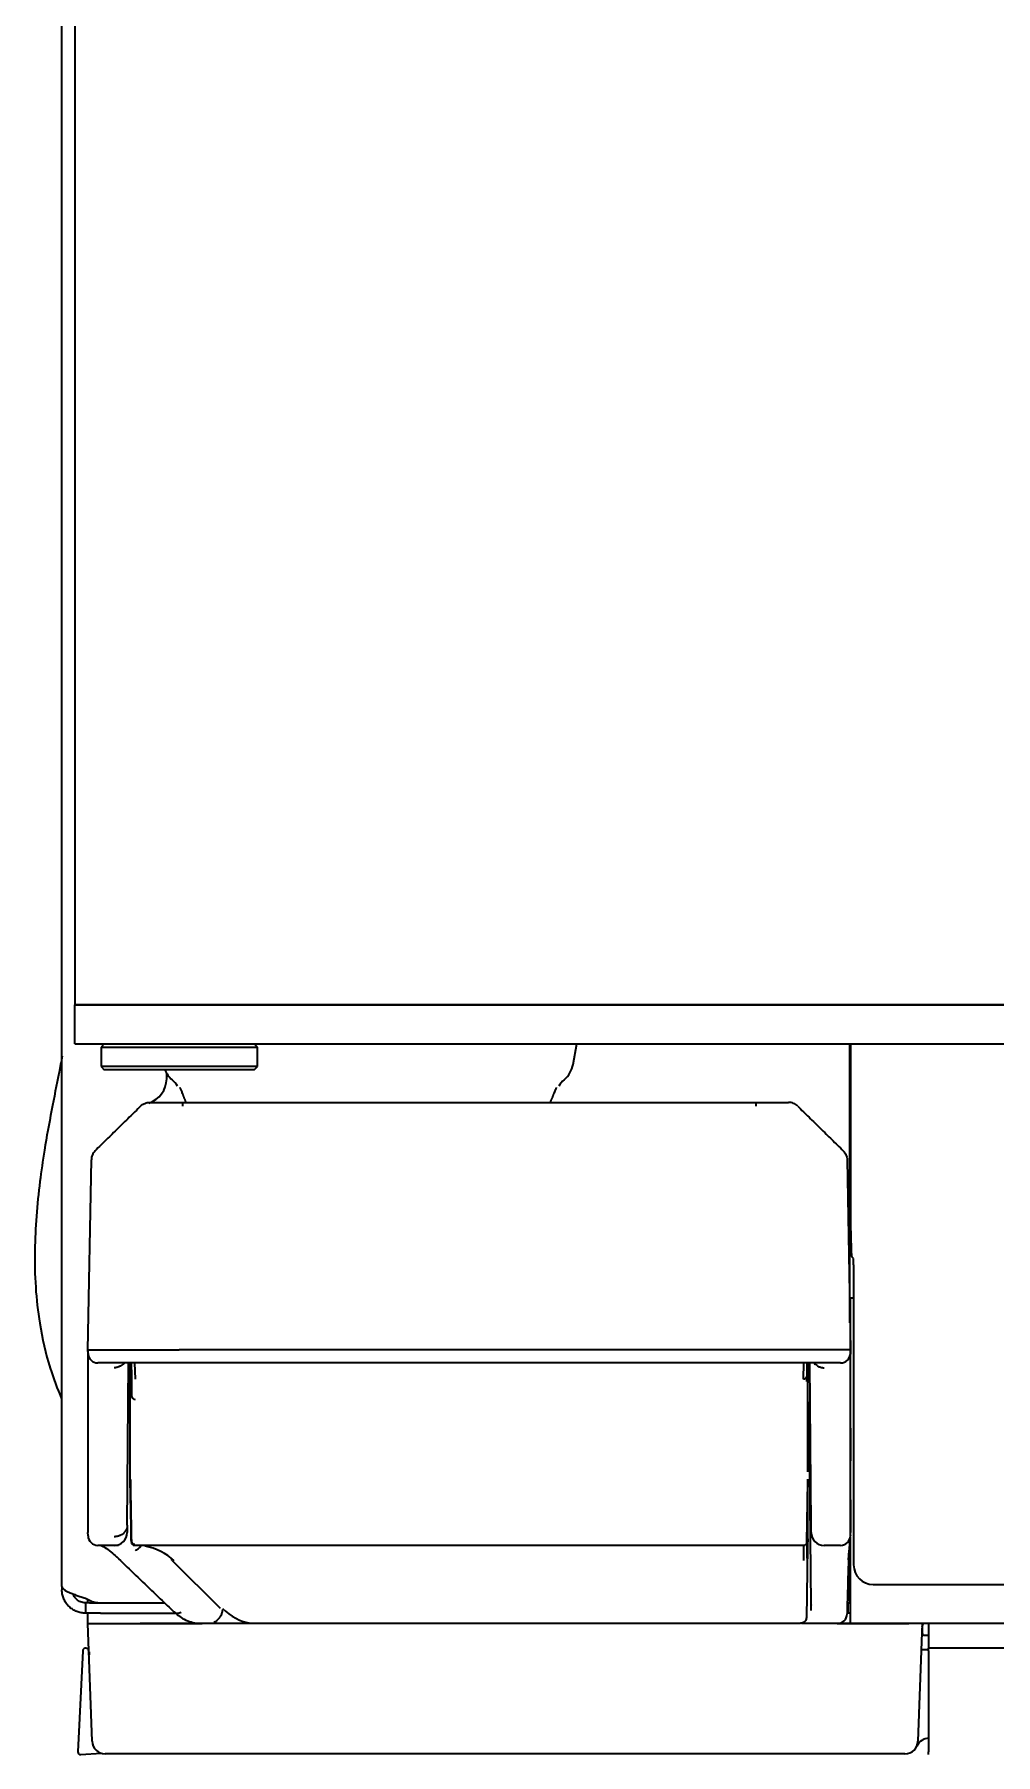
# Model space of a CAD drawing. Header units: inches. Extents: x 90 to 4161, y -506 to 3104.
# Drawn here: x 2248.8 to 2322.5, y 1192.2 to 1324.2 of the extents above; entities that cross this region are included whole.
import ezdxf

# ---------------------------------------------------------------- set-up
doc = ezdxf.new("R2010")
doc.units = ezdxf.units.IN
doc.layers.add('1', color=7, linetype='Continuous', true_color=0xffffff)
doc.layers.add('4', color=7, linetype='Continuous', true_color=0xffffff)

msp = doc.modelspace()

# ---------------------------------------------------------------- linework, layer by layer
at = {"layer": '1', "color": 7, "linetype": 'Continuous', "lineweight": 35}
for p, q in [((2251.89, 1933.26), (2251.89, 1249.76)), ((2250.89, 1205.11), (2250.89, 1919.98)), ((2251.89, 1249.76), (2253.89, 1249.76)), ((2251.89, 1246.76), (2251.89, 1249.76)), ((2253.89, 1249.76), (2251.89, 1249.76)), ((2253.89, 1249.76), (2433.06, 1249.76)), ((2433.06, 1249.76), (2253.89, 1249.76)), ((2251.89, 1246.76), (2253.89, 1246.76)), ((2253.89, 1246.76), (2433.06, 1246.76)), ((2254.14, 1246.76), (2253.89, 1246.51)), ((2253.89, 1246.51), (2265.89, 1246.51)), ((2253.89, 1246.51), (2253.89, 1245.01)), ((2265.89, 1246.51), (2265.64, 1246.76)), ((2265.89, 1245.01), (2265.89, 1246.51)), ((2290.11, 1245.18), (2290.39, 1246.76)), ((2311.35, 1225.34), (2311.35, 1246.76)), ((2253.89, 1245.01), (2254.14, 1244.76)), ((2265.89, 1245.01), (2253.89, 1245.01)), ((2265.64, 1244.76), (2265.89, 1245.01)), ((2265.64, 1244.76), (2254.14, 1244.76)), ((2258.93, 1244.07), (2258.93, 1244.48)), ((2260.15, 1242.26), (2304.12, 1242.26)), ((2252.89, 1223.26), (2253.15, 1237.85)), ((2311.14, 1237.85), (2311.39, 1223.26)), ((2311.39, 1225.46), (2311.39, 1227.26)), ((2311.39, 1227.26), (2311.64, 1227.26)), ((2311.39, 1223.26), (2311.39, 1225.46)), ((2252.9, 1223), (2252.89, 1223.26)), ((2252.89, 1223.26), (2259.89, 1223.26)), ((2252.9, 1222.92), (2252.9, 1223)), ((2304.39, 1223.26), (2259.89, 1223.26)), ((2311.39, 1223.26), (2304.39, 1223.26)), ((2311.39, 1223.26), (2311.39, 1223)), ((2311.39, 1223), (2311.38, 1222.92)), ((2252.89, 1222.09), (2252.89, 1210.43)), ((2259.89, 1222.26), (2253.65, 1222.26)), ((2255.9, 1209.82), (2256.01, 1222.26)), ((2256.14, 1213.96), (2256.14, 1222.26)), ((2256.26, 1219.66), (2256.22, 1222.26)), ((2256.25, 1221.23), (2256.23, 1222.26)), ((2256.47, 1222.26), (2256.5, 1221.03)), ((2304.39, 1222.26), (2259.89, 1222.26)), ((2310.64, 1222.26), (2304.39, 1222.26)), ((2307.79, 1221.03), (2307.81, 1222.26)), ((2308.05, 1222.26), (2308.04, 1221.23)), ((2308.14, 1214.02), (2308.14, 1222.26)), ((2308.38, 1209.82), (2308.27, 1222.26)), ((2311.39, 1222.09), (2311.39, 1222.52)), ((2311.39, 1210.43), (2311.39, 1222.09)), ((2308.38, 1203.69), (2308.24, 1219.17)), ((2256.22, 1208.51), (2256.14, 1213.26)), ((2308.06, 1208.51), (2308.14, 1213.17)), ((2308.14, 1208.54), (2308.14, 1212.84)), ((2255.9, 1209.82), (2255.9, 1209.25)), ((2308.38, 1209.25), (2308.38, 1209.82)), ((2252.9, 1209.01), (2252.89, 1209.26)), ((2252.9, 1209), (2252.9, 1209.01)), ((2254.9, 1208.26), (2253.65, 1208.26)), ((2255.22, 1208.26), (2254.9, 1208.26)), ((2307.81, 1208.26), (2256.48, 1208.26)), ((2308.04, 1202.68), (2308.13, 1208.13)), ((2308.06, 1208.51), (2308.06, 1208.51)), ((2308.13, 1208.13), (2308.14, 1208.54)), ((2308.38, 1209.05), (2308.38, 1209.25)), ((2310.64, 1208.26), (2309.38, 1208.26)), ((2311.35, 1203.86), (2311.35, 1208.8)), ((2311.39, 1209.01), (2311.39, 1209.26)), ((2311.39, 1209.01), (2311.39, 1209)), ((2311.39, 1204.06), (2311.39, 1208.88)), ((2255.08, 1207.39), (2255.1, 1207.38)), ((2255.11, 1207.37), (2255.26, 1207.23)), ((2259.34, 1207.09), (2263.04, 1203.43)), ((2311.26, 1207.14), (2311.29, 1207.88)), ((2311.29, 1207.88), (2311.29, 1207.9)), ((2250.89, 1205.11), (2250.89, 1204.86)), ((2252.69, 1204.2), (2253.02, 1204.05)), ((2252.89, 1204.06), (2252.89, 1204.11)), ((2252.89, 1203.86), (2252.89, 1204.06)), ((2311.39, 1204.26), (2311.35, 1204.26)), ((2311.39, 1202.26), (2311.39, 1204.06)), ((2253.02, 1203.86), (2252.69, 1203.86)), ((2253.02, 1203.06), (2252.69, 1203.06)), ((2252.89, 1202.26), (2252.89, 1203.06)), ((2253.02, 1203.86), (2253.86, 1203.86)), ((2253.86, 1203.06), (2253.02, 1203.06)), ((2253.86, 1203.86), (2258.75, 1203.86)), ((2253.86, 1203.86), (2258.74, 1203.86)), ((2253.86, 1203.06), (2259.64, 1203.06)), ((2258.51, 1203.86), (2258.5, 1203.86)), ((2308.38, 1203.25), (2308.38, 1203.69)), ((2311.14, 1203.12), (2311.14, 1203)), ((2311.39, 1203.06), (2311.14, 1203.06)), ((2311.18, 1203.86), (2311.35, 1203.86)), ((2311.19, 1203.86), (2311.19, 1203.06)), ((2252.89, 1202.26), (2256.89, 1202.26)), ((2253.21, 1193.23), (2252.89, 1202.26)), ((2252.89, 1202.26), (2256.89, 1202.26)), ((2256.89, 1202.26), (2261.65, 1202.26)), ((2261.65, 1202.26), (2256.89, 1202.26)), ((2263.07, 1202.26), (2261.65, 1202.26)), ((2263.65, 1202.26), (2263.07, 1202.26)), ((2266.48, 1202.26), (2263.65, 1202.26)), ((2265.38, 1202.29), (2265.41, 1202.29)), ((2265.59, 1202.28), (2307.03, 1202.28)), ((2265.59, 1202.28), (2265.59, 1202.28)), ((2307.11, 1202.26), (2266.48, 1202.26)), ((2307.03, 1202.28), (2307.03, 1202.28)), ((2309.38, 1202.26), (2307.63, 1202.26)), ((2310.39, 1202.26), (2309.38, 1202.26)), ((2310.39, 1202.26), (2315.89, 1202.26)), ((2311.39, 1202.26), (2310.39, 1202.26)), ((2940.39, 1202.26), (2311.39, 1202.26)), ((2316.89, 1202.26), (2316.58, 1193.23)), ((2316.89, 1202.01), (2316.89, 1201.61)), ((2317.39, 1202.26), (2317.39, 1200.36)), ((2252.49, 1200.17), (2252.12, 1192.41)), ((2252.74, 1200.36), (2252.68, 1200.36)), ((2252.99, 1199.5), (2252.95, 1200.17)), ((2316.82, 1200.26), (2317.39, 1200.26)), ((2317.04, 1201.36), (2317.39, 1201.36)), ((2317.39, 1200.36), (2317.39, 1200.36)), ((2934.39, 1200.36), (2317.39, 1200.36)), ((2317.39, 1200.36), (2317.39, 1200.36)), ((2317.39, 1200.17), (2317.39, 1200.36)), ((2317.39, 1200.17), (2317.39, 1192.41)), ((2252.97, 1199.91), (2252.97, 1199.86)), ((2252.33, 1192.2), (2253.89, 1192.31)), ((2256.89, 1192.26), (2254.21, 1192.26)), ((2315.58, 1192.26), (2256.89, 1192.26)), ((2317.39, 1192.2), (2317.39, 1192.41))]:
    msp.add_line(p, q, dxfattribs=at)
for centre, radius, start, end in [((2288.14, 1245.52), 2, 310.3644, 350), ((2256.93, 1244.11), 2, 288.4743, 359), ((2260.64, 1245.52), 2, 202.3861, 229.6356), ((2258.05, 1242.48), 2, 30.9598, 49.6356), ((2290.73, 1242.48), 2, 130.3644, 149.0402), ((2253.65, 1223.01), 0.75, 181, 270), ((2310.64, 1223.01), 0.75, 270, 359), ((2256.23, 1219.01), 0.25, 112.0436, 179.5), ((2308.05, 1219.01), 0.25, 0.5, 68.2781), ((2303.14, 1213.26), 5, 359, 1), ((2253.65, 1209.01), 0.75, 181, 270), ((2254.9, 1209.26), 1, 270, 359.5), ((2256.47, 1208.51), 0.25, 181, 270), ((2307.81, 1208.51), 0.25, 270, 359), ((2309.38, 1209.26), 1, 180.5, 270), ((2310.64, 1209.01), 0.75, 270, 359), ((2253.86, 1205.86), 2, 245, 270), ((2310.39, 1203.01), 0.75, 270, 359), ((2317.17, 1202.01), 0.283, 118.0725, 180), ((2317.17, 1201.61), 0.283, 180, 241.9275), ((2252.69, 1200.16), 0.2, 94, 177.2492), ((2252.75, 1200.16), 0.2, 3.1709, 94), ((2255.17, 1200.06), 2.2, 179.0738, 184), ((2252.32, 1192.4), 0.2, 177.2492, 274), ((2254.21, 1193.26), 1, 182, 270), ((2315.58, 1193.26), 1, 270, 358), ((2317.41, 1192.46), 1, 90, 156.4218)]:
    msp.add_arc(centre, radius, start, end, dxfattribs=at)
for centre, major_axis, ratio, start_param, end_param in [((2307.79, 1221.24), (-0.25, 0.004), 0.824364, 1.585185, 3.141593), ((2256.51, 1219.66), (0.25, 0), 0.766044, 3.164377, 4.712389), ((2256.47, 1208.51), (0, 0.25), 0.999996, 1.58825, 3.141593), ((2256.48, 1208.59), (0.249, -0.021), 0.989887, 3.245007, 4.796454), ((2256.62, 1204.26), (-4.09, 0.99), 0.946888, 4.175849, 4.781407), ((2307.74, 1204.26), (0.07, 4), 0.00927, 5.497959, 6.283357), ((2307.99, 1204.26), (0.07, 4.25), 0.008725, 5.497939, 6.283338), ((2303.14, 1208.65), (0, 5.41), 0.924908, 4.692875, 4.731903), ((2311.33, 1205.25), (0.07, 3.75), 0.030238, 0.459599, 0.785927), ((2259.51, 1207.27), (-0.176, -0.178), 0.57499, 5.307142, 6.283197), ((2260.04, 1203.67), (0.524, 0.537), 0.57245, 3.136615, 4.181562), ((2265.77, 1206.26), (-0.63, 3.96), 0.922648, 2.211488, 2.873854)]:
    msp.add_ellipse(centre, major_axis=major_axis, ratio=ratio, start_param=start_param, end_param=end_param, dxfattribs=at)
for points, knots in [([(2250.91, 1245.8), (2250.83, 1245.39), (2250.56, 1244), (2250.08, 1241.6), (2249.57, 1238.8), (2249.05, 1235.22), (2248.68, 1230.76), (2248.96, 1225.95), (2249.83, 1222.16), (2250.53, 1220.28), (2250.87, 1219.51)], [0, 0, 0, 0, 0.044703, 0.154231, 0.268231, 0.358584, 0.556364, 0.768307, 0.902886, 1, 1, 1, 1]), ([(2259.93, 1243.4), (2259.93, 1243.4), (2259.93, 1243.4), (2259.96, 1243.36), (2260.03, 1243.22), (2260.09, 1243.03), (2260.12, 1242.95)], [0, 0, 0, 0, 0.012015, 0.275621, 0.725992, 1, 1, 1, 1]), ([(2288.68, 1242.99), (2288.72, 1243.1), (2288.78, 1243.28), (2288.84, 1243.38), (2288.85, 1243.4), (2288.85, 1243.4)], [0, 0, 0, 0, 0.384262, 0.830147, 1, 1, 1, 1]), ([(2256.93, 1241.97), (2256.98, 1242.02), (2257.03, 1242.06), (2257.14, 1242.13), (2257.19, 1242.16), (2257.31, 1242.21), (2257.38, 1242.23), (2257.5, 1242.26), (2257.57, 1242.26), (2257.63, 1242.26)], [0, 0, 0, 0, 0.25, 0.25, 0.5, 0.5, 0.75, 0.75, 1, 1, 1, 1]), ([(2257.63, 1242.26), (2257.63, 1242.26), (2257.64, 1242.26), (2257.65, 1242.26), (2257.66, 1242.26), (2257.67, 1242.26), (2257.68, 1242.26), (2257.7, 1242.26), (2257.71, 1242.26), (2257.73, 1242.26), (2257.74, 1242.26), (2257.77, 1242.26), (2257.78, 1242.26), (2257.81, 1242.26), (2257.82, 1242.26), (2257.87, 1242.26), (2257.91, 1242.26), (2257.99, 1242.26), (2258.03, 1242.26), (2258.12, 1242.26), (2258.17, 1242.26), (2258.25, 1242.26), (2258.28, 1242.26), (2258.33, 1242.26), (2258.36, 1242.26), (2258.45, 1242.26), (2258.51, 1242.26), (2258.63, 1242.26), (2258.7, 1242.26), (2258.8, 1242.26), (2258.83, 1242.26), (2258.89, 1242.26), (2258.9, 1242.26), (2258.94, 1242.26), (2258.96, 1242.26), (2259.05, 1242.26), (2259.12, 1242.26), (2259.27, 1242.26), (2259.35, 1242.26), (2259.5, 1242.26), (2259.58, 1242.26), (2259.7, 1242.26), (2259.74, 1242.26), (2259.82, 1242.26), (2259.86, 1242.26), (2259.95, 1242.26), (2259.99, 1242.26), (2260.05, 1242.26), (2260.07, 1242.26), (2260.11, 1242.26), (2260.13, 1242.26), (2260.15, 1242.26)], [0, 0, 0, 0, 0.0625, 0.0625, 0.09375, 0.09375, 0.125, 0.125, 0.15625, 0.15625, 0.1875, 0.1875, 0.21875, 0.21875, 0.25, 0.25, 0.3125, 0.3125, 0.375, 0.375, 0.4375, 0.4375, 0.46875, 0.46875, 0.5, 0.5, 0.5625, 0.5625, 0.625, 0.625, 0.65625, 0.65625, 0.671875, 0.671875, 0.6875, 0.6875, 0.75, 0.75, 0.8125, 0.8125, 0.875, 0.875, 0.90625, 0.90625, 0.9375, 0.9375, 0.96875, 0.96875, 0.984375, 0.984375, 1, 1, 1, 1]), ([(2260.15, 1242.26), (2260.15, 1242.26), (2260.15, 1242.25), (2260.15, 1242.23), (2260.15, 1242.21), (2260.15, 1242.16), (2260.15, 1242.13), (2260.15, 1242.06), (2260.15, 1242.02), (2260.15, 1241.97)], [0, 0, 0, 0, 0.247768, 0.247768, 0.498512, 0.498512, 0.749256, 0.749256, 1, 1, 1, 1]), ([(2304.12, 1242.26), (2304.2, 1242.26), (2304.28, 1242.26), (2304.4, 1242.26), (2304.44, 1242.26), (2304.52, 1242.26), (2304.56, 1242.26), (2304.64, 1242.26), (2304.68, 1242.26), (2304.76, 1242.26), (2304.8, 1242.26), (2304.88, 1242.26), (2304.92, 1242.26), (2305, 1242.26), (2305.04, 1242.26), (2305.15, 1242.26), (2305.22, 1242.26), (2305.37, 1242.26), (2305.44, 1242.26), (2305.57, 1242.26), (2305.64, 1242.26), (2305.72, 1242.26), (2305.74, 1242.26), (2305.77, 1242.26), (2305.81, 1242.26), (2305.86, 1242.26), (2305.95, 1242.26), (2306, 1242.26), (2306.11, 1242.26), (2306.15, 1242.26), (2306.22, 1242.26), (2306.25, 1242.26), (2306.28, 1242.26), (2306.29, 1242.26), (2306.31, 1242.26), (2306.32, 1242.26), (2306.37, 1242.26), (2306.41, 1242.26), (2306.47, 1242.26), (2306.5, 1242.26), (2306.55, 1242.26), (2306.57, 1242.26), (2306.6, 1242.26), (2306.61, 1242.26), (2306.62, 1242.26), (2306.63, 1242.26), (2306.64, 1242.26), (2306.64, 1242.26), (2306.65, 1242.26), (2306.65, 1242.26), (2306.65, 1242.26), (2306.65, 1242.26), (2306.65, 1242.26)], [0, 0, 0, 0, 0.0625, 0.0625, 0.09375, 0.09375, 0.125, 0.125, 0.15625, 0.15625, 0.1875, 0.1875, 0.21875, 0.21875, 0.25, 0.25, 0.3125, 0.3125, 0.375, 0.375, 0.4375, 0.4375, 0.453125, 0.453125, 0.46875, 0.5, 0.5, 0.5625, 0.5625, 0.625, 0.625, 0.65625, 0.65625, 0.671875, 0.671875, 0.6875, 0.6875, 0.75, 0.75, 0.8125, 0.8125, 0.875, 0.875, 0.90625, 0.90625, 0.9375, 0.9375, 0.96875, 0.96875, 0.984375, 0.984375, 1, 1, 1, 1]), ([(2304.12, 1242.26), (2304.12, 1242.26), (2304.12, 1242.26), (2304.12, 1242.23), (2304.12, 1242.21), (2304.12, 1242.16), (2304.13, 1242.13), (2304.13, 1242.06), (2304.13, 1242.02), (2304.13, 1241.97)], [0, 0, 0, 0, 0.25, 0.25, 0.5, 0.5, 0.75, 0.75, 1, 1, 1, 1]), ([(2307.35, 1241.97), (2307.31, 1242.02), (2307.25, 1242.06), (2307.15, 1242.13), (2307.09, 1242.16), (2306.97, 1242.21), (2306.91, 1242.23), (2306.78, 1242.26), (2306.71, 1242.26), (2306.65, 1242.26)], [0, 0, 0, 0, 0.25, 0.25, 0.5, 0.5, 0.75, 0.75, 1, 1, 1, 1]), ([(2253.44, 1238.55), (2253.4, 1238.5), (2253.36, 1238.45), (2253.28, 1238.35), (2253.25, 1238.29), (2253.2, 1238.17), (2253.18, 1238.11), (2253.15, 1237.98), (2253.15, 1237.92), (2253.15, 1237.85)], [0, 0, 0, 0, 0.25, 0.25, 0.5, 0.5, 0.75, 0.75, 1, 1, 1, 1]), ([(2310.84, 1238.55), (2310.88, 1238.5), (2310.93, 1238.45), (2311, 1238.35), (2311.03, 1238.29), (2311.08, 1238.17), (2311.1, 1238.11), (2311.13, 1237.98), (2311.14, 1237.92), (2311.14, 1237.85)], [0, 0, 0, 0, 0.25, 0.25, 0.5, 0.5, 0.75, 0.75, 1, 1, 1, 1]), ([(2252.9, 1221.68), (2252.9, 1221.69), (2252.9, 1221.69), (2252.9, 1221.7), (2252.9, 1221.72), (2252.9, 1221.75), (2252.9, 1221.82), (2252.9, 1221.96), (2252.9, 1222.13), (2252.9, 1222.26), (2252.9, 1222.35), (2252.9, 1222.38), (2252.9, 1222.43), (2252.9, 1222.46), (2252.9, 1222.54), (2252.9, 1222.58), (2252.9, 1222.65), (2252.9, 1222.67), (2252.9, 1222.71), (2252.9, 1222.73), (2252.9, 1222.79), (2252.9, 1222.82), (2252.9, 1222.86), (2252.9, 1222.88), (2252.9, 1222.9), (2252.9, 1222.91), (2252.9, 1222.92), (2252.9, 1222.92), (2252.9, 1222.92), (2252.9, 1222.92)], [0, 0, 0, 0, 0.007812, 0.007812, 0.015625, 0.03125, 0.0625, 0.125, 0.25, 0.375, 0.375, 0.4375, 0.4375, 0.5, 0.5, 0.625, 0.625, 0.6875, 0.6875, 0.75, 0.75, 0.875, 0.875, 0.9375, 0.96875, 0.984375, 0.992188, 0.992188, 1, 1, 1, 1]), ([(2311.38, 1222.92), (2311.38, 1222.92), (2311.38, 1222.92), (2311.38, 1222.92), (2311.38, 1222.91), (2311.38, 1222.9), (2311.38, 1222.88), (2311.38, 1222.84), (2311.38, 1222.75), (2311.38, 1222.67), (2311.38, 1222.61), (2311.38, 1222.58), (2311.38, 1222.54), (2311.38, 1222.51), (2311.38, 1222.43), (2311.38, 1222.38), (2311.38, 1222.29), (2311.38, 1222.26), (2311.38, 1222.19), (2311.38, 1222.16), (2311.38, 1222.06), (2311.38, 1221.99), (2311.38, 1221.88), (2311.38, 1221.82), (2311.38, 1221.75), (2311.38, 1221.72), (2311.38, 1221.7), (2311.38, 1221.69), (2311.38, 1221.69), (2311.38, 1221.68)], [0, 0, 0, 0, 0.007812, 0.007812, 0.015625, 0.03125, 0.0625, 0.125, 0.25, 0.375, 0.375, 0.4375, 0.4375, 0.5, 0.5, 0.625, 0.625, 0.6875, 0.6875, 0.75, 0.75, 0.875, 0.875, 0.9375, 0.96875, 0.984375, 0.992187, 0.992187, 1, 1, 1, 1]), ([(2255.68, 1222.26), (2255.68, 1222.25), (2255.67, 1222.25), (2255.64, 1222.21), (2255.62, 1222.19), (2255.55, 1222.13), (2255.5, 1222.09), (2255.44, 1222.05), (2255.42, 1222.04), (2255.39, 1222.02), (2255.35, 1222), (2255.28, 1221.97), (2255.22, 1221.95), (2255.17, 1221.93), (2255.15, 1221.93), (2255.12, 1221.92), (2255.11, 1221.92), (2255.06, 1221.91), (2255.03, 1221.9), (2254.99, 1221.9), (2254.98, 1221.9), (2254.96, 1221.9), (2254.96, 1221.9), (2254.95, 1221.9), (2254.93, 1221.9), (2254.91, 1221.9), (2254.9, 1221.9)], [0, 0, 0, 0, 0.031295, 0.031295, 0.138929, 0.138929, 0.354196, 0.354196, 0.408013, 0.408013, 0.46183, 0.569464, 0.677098, 0.677098, 0.730915, 0.730915, 0.784732, 0.784732, 0.892366, 0.892366, 0.919275, 0.919275, 0.932729, 0.932729, 0.946183, 1, 1, 1, 1]), ([(2256.25, 1220.84), (2256.25, 1220.9), (2256.25, 1220.97), (2256.25, 1221.1), (2256.25, 1221.17), (2256.25, 1221.23)], [0, 0, 0, 0, 0.470628, 0.470628, 1, 1, 1, 1]), ([(2308.04, 1221.23), (2308.03, 1221.17), (2308.03, 1221.1), (2308.03, 1220.97), (2308.03, 1220.9), (2308.03, 1220.84)], [0, 0, 0, 0, 0.533582, 0.533582, 1, 1, 1, 1]), ([(2308.6, 1222.26), (2308.6, 1222.25), (2308.61, 1222.25), (2308.64, 1222.21), (2308.66, 1222.19), (2308.73, 1222.13), (2308.78, 1222.09), (2308.85, 1222.05), (2308.86, 1222.04), (2308.89, 1222.02), (2308.93, 1222), (2309, 1221.97), (2309.07, 1221.95), (2309.11, 1221.93), (2309.13, 1221.93), (2309.16, 1221.92), (2309.18, 1221.92), (2309.22, 1221.91), (2309.26, 1221.9), (2309.3, 1221.9), (2309.31, 1221.9), (2309.32, 1221.9), (2309.32, 1221.9), (2309.33, 1221.9), (2309.35, 1221.9), (2309.37, 1221.9), (2309.39, 1221.9)], [0, 0, 0, 0, 0.031295, 0.031295, 0.138929, 0.138929, 0.354196, 0.354196, 0.408013, 0.408013, 0.46183, 0.569464, 0.677098, 0.677098, 0.730915, 0.730915, 0.784732, 0.784732, 0.892366, 0.892366, 0.919275, 0.919275, 0.932729, 0.932729, 0.946183, 1, 1, 1, 1]), ([(2311.39, 1217.26), (2311.39, 1217.26), (2311.39, 1217.03), (2311.39, 1216.15), (2311.39, 1215.52), (2311.39, 1214.76)], [0, 0, 0, 0, 0.5, 0.5, 1, 1, 1, 1]), ([(2256.14, 1213.26), (2256.14, 1213.26), (2256.14, 1213.26), (2256.14, 1213.26), (2256.14, 1213.26), (2256.14, 1213.26), (2256.14, 1213.27), (2256.14, 1213.27), (2256.14, 1213.27), (2256.14, 1213.28), (2256.14, 1213.28), (2256.14, 1213.29), (2256.14, 1213.3), (2256.14, 1213.31), (2256.14, 1213.33), (2256.14, 1213.37), (2256.14, 1213.4), (2256.14, 1213.44), (2256.14, 1213.49), (2256.14, 1213.54), (2256.14, 1213.6), (2256.14, 1213.66), (2256.14, 1213.72), (2256.14, 1213.77), (2256.14, 1213.82), (2256.14, 1213.87), (2256.14, 1213.91), (2256.14, 1213.94), (2256.14, 1213.96), (2256.14, 1213.96)], [0, 0, 0, 0, 0.009468, 0.02357, 0.039188, 0.056319, 0.074962, 0.095114, 0.116776, 0.139945, 0.16462, 0.1908, 0.218484, 0.247672, 0.320258, 0.386234, 0.445625, 0.498443, 0.555274, 0.616003, 0.680643, 0.749215, 0.802895, 0.850639, 0.892439, 0.928287, 0.95817, 0.982078, 1, 1, 1, 1]), ([(2256.22, 1208.51), (2256.21, 1209.13), (2256.2, 1209.75), (2256.17, 1211.31), (2256.16, 1212.26), (2256.14, 1213.21)], [0, 0, 0, 0, 0.394726, 0.394726, 1, 1, 1, 1]), ([(2311.39, 1211.76), (2311.39, 1211), (2311.39, 1210.37), (2311.39, 1209.49), (2311.39, 1209.26), (2311.39, 1209.26)], [0, 0, 0, 0, 0.500085, 0.500085, 1, 1, 1, 1]), ([(2255.9, 1209.82), (2255.9, 1209.76), (2255.9, 1209.7), (2255.88, 1209.61), (2255.87, 1209.59), (2255.85, 1209.53), (2255.84, 1209.5), (2255.8, 1209.42), (2255.77, 1209.37), (2255.72, 1209.31), (2255.71, 1209.3), (2255.69, 1209.27), (2255.68, 1209.26), (2255.65, 1209.23), (2255.63, 1209.2), (2255.56, 1209.14), (2255.51, 1209.11), (2255.44, 1209.06), (2255.43, 1209.06), (2255.4, 1209.04), (2255.36, 1209.02), (2255.29, 1208.99), (2255.22, 1208.97), (2255.18, 1208.96), (2255.16, 1208.95), (2255.13, 1208.95), (2255.11, 1208.94), (2255.07, 1208.93), (2255.03, 1208.93), (2255, 1208.93), (2254.99, 1208.93), (2254.99, 1208.92), (2254.98, 1208.92), (2254.97, 1208.92), (2254.95, 1208.92), (2254.92, 1208.92), (2254.9, 1208.92)], [0, 0, 0, 0, 0.125, 0.125, 0.1875, 0.1875, 0.25, 0.25, 0.375, 0.375, 0.40625, 0.40625, 0.4375, 0.4375, 0.5, 0.5, 0.625, 0.625, 0.65625, 0.65625, 0.6875, 0.75, 0.8125, 0.8125, 0.84375, 0.84375, 0.875, 0.875, 0.9375, 0.9375, 0.945312, 0.945312, 0.953125, 0.953125, 0.96875, 1, 1, 1, 1]), ([(2253.88, 1208.27), (2253.88, 1208.27), (2253.88, 1208.26), (2253.96, 1208.24), (2254.22, 1208.09), (2254.62, 1207.8), (2254.95, 1207.51), (2255.09, 1207.37)], [0, 0, 0, 0, 0.029459, 0.180887, 0.408653, 0.748823, 1, 1, 1, 1]), ([(2256.53, 1207.88), (2256.55, 1207.89), (2256.57, 1207.9), (2256.59, 1207.91), (2256.6, 1207.91), (2256.61, 1207.92), (2256.62, 1207.93), (2256.64, 1207.93), (2256.66, 1207.95), (2256.68, 1207.96), (2256.72, 1207.99), (2256.74, 1208), (2256.79, 1208.04), (2256.83, 1208.08), (2256.88, 1208.13), (2256.9, 1208.14), (2256.93, 1208.18), (2256.94, 1208.2), (2256.96, 1208.22), (2256.97, 1208.22), (2256.97, 1208.23)], [0, 0, 0, 0, 0.12241, 0.12241, 0.153013, 0.153013, 0.183615, 0.244821, 0.244821, 0.367231, 0.367231, 0.489641, 0.489641, 0.734462, 0.734462, 0.856872, 0.856872, 0.979282, 0.979282, 1, 1, 1, 1]), ([(2311.26, 1207.16), (2311.25, 1207.01), (2311.25, 1206.87), (2311.23, 1206.57), (2311.23, 1206.43), (2311.21, 1205.99), (2311.2, 1205.7), (2311.19, 1205.11), (2311.18, 1204.82), (2311.17, 1204.24), (2311.16, 1203.95), (2311.15, 1203.66)], [0, 0, 0, 0, 0.125, 0.125, 0.25, 0.25, 0.5, 0.5, 0.75, 0.75, 1, 1, 1, 1]), ([(2250.89, 1205.11), (2250.89, 1205.11), (2250.89, 1205.11), (2250.89, 1205.11), (2250.89, 1205.1), (2250.9, 1205.09), (2250.9, 1205.09)], [0, 0, 0, 0, 0.253656, 0.505818, 0.755049, 1, 1, 1, 1]), ([(2250.9, 1204.71), (2250.9, 1204.72), (2250.89, 1204.75), (2250.89, 1204.79), (2250.89, 1204.82), (2250.89, 1204.85), (2250.89, 1204.86)], [0, 0, 0, 0, 0.244951, 0.494182, 0.746344, 1, 1, 1, 1]), ([(2250.9, 1205.09), (2250.91, 1205.05), (2250.93, 1205.01), (2250.99, 1204.94), (2251.02, 1204.9), (2251.12, 1204.83), (2251.18, 1204.79), (2251.31, 1204.72), (2251.39, 1204.68), (2251.55, 1204.61), (2251.64, 1204.57), (2251.83, 1204.5), (2251.93, 1204.46), (2252.14, 1204.39), (2252.25, 1204.35), (2252.47, 1204.28), (2252.58, 1204.24), (2252.69, 1204.2)], [0, 0, 0, 0, 0.125, 0.125, 0.25, 0.25, 0.375, 0.375, 0.5, 0.5, 0.625, 0.625, 0.75, 0.75, 0.875, 0.875, 1, 1, 1, 1]), ([(2252.69, 1203.06), (2252.58, 1203.06), (2252.47, 1203.07), (2252.25, 1203.11), (2252.14, 1203.14), (2251.93, 1203.23), (2251.83, 1203.28), (2251.64, 1203.39), (2251.55, 1203.46), (2251.39, 1203.61), (2251.31, 1203.7), (2251.18, 1203.87), (2251.12, 1203.97), (2251.02, 1204.17), (2250.99, 1204.28), (2250.93, 1204.49), (2250.91, 1204.6), (2250.9, 1204.71)], [0, 0, 0, 0, 0.125, 0.125, 0.25, 0.25, 0.375, 0.375, 0.5, 0.5, 0.625, 0.625, 0.75, 0.75, 0.875, 0.875, 1, 1, 1, 1]), ([(2252.69, 1203.86), (2252.57, 1203.86), (2252.44, 1203.88), (2252.21, 1203.97), (2252.11, 1204.04), (2251.92, 1204.21), (2251.85, 1204.31), (2251.78, 1204.46), (2251.76, 1204.49), (2251.75, 1204.53)], [0, 0, 0, 0, 0.302566, 0.302566, 0.605132, 0.605132, 0.907698, 0.907698, 1, 1, 1, 1]), ([(2259.72, 1202.95), (2259.86, 1202.84), (2260.33, 1202.52), (2260.99, 1202.3), (2261.5, 1202.26), (2261.65, 1202.26)], [0, 0, 0, 0, 0.241934, 0.785475, 1, 1, 1, 1]), ([(2262.54, 1202.37), (2262.56, 1202.38), (2262.58, 1202.38), (2262.6, 1202.39), (2262.61, 1202.4), (2262.62, 1202.4), (2262.63, 1202.41), (2262.65, 1202.41), (2262.7, 1202.44), (2262.74, 1202.46), (2262.79, 1202.5), (2262.8, 1202.51), (2262.82, 1202.52), (2262.82, 1202.53), (2262.85, 1202.55), (2262.87, 1202.57), (2262.92, 1202.63), (2262.96, 1202.67), (2263, 1202.72), (2263.01, 1202.73), (2263.02, 1202.75), (2263.03, 1202.76), (2263.05, 1202.8), (2263.07, 1202.82), (2263.11, 1202.89), (2263.13, 1202.94), (2263.16, 1203.02), (2263.17, 1203.05), (2263.19, 1203.1), (2263.2, 1203.13), (2263.22, 1203.21), (2263.23, 1203.27), (2263.24, 1203.33)], [0, 0, 0, 0, 0.0625, 0.0625, 0.078125, 0.078125, 0.09375, 0.125, 0.125, 0.25, 0.25, 0.28125, 0.28125, 0.3125, 0.3125, 0.375, 0.375, 0.5, 0.5, 0.53125, 0.53125, 0.5625, 0.5625, 0.625, 0.625, 0.75, 0.75, 0.8125, 0.8125, 0.875, 0.875, 1, 1, 1, 1]), ([(2311.15, 1203.66), (2311.15, 1203.6), (2311.15, 1203.54), (2311.15, 1203.44), (2311.15, 1203.39), (2311.15, 1203.3), (2311.15, 1203.26), (2311.15, 1203.2), (2311.15, 1203.18), (2311.14, 1203.15), (2311.14, 1203.13), (2311.14, 1203.13), (2311.14, 1203.13), (2311.14, 1203.12), (2311.14, 1203.12), (2311.14, 1203.12)], [0, 0, 0, 0, 0.25, 0.25, 0.5, 0.5, 0.75, 0.75, 0.875, 0.9375, 0.96875, 0.984375, 0.992188, 0.992188, 1, 1, 1, 1]), ([(2265.38, 1202.29), (2265.39, 1202.29), (2265.44, 1202.28), (2265.52, 1202.28), (2265.58, 1202.28), (2265.59, 1202.28)], [0, 0, 0, 0, 0.254138, 0.78156, 1, 1, 1, 1]), ([(2307.05, 1202.28), (2307.09, 1202.28), (2307.23, 1202.28), (2307.48, 1202.29), (2307.71, 1202.32), (2307.88, 1202.39), (2308, 1202.51), (2308.04, 1202.62), (2308.03, 1202.68), (2308.03, 1202.69)], [0, 0, 0, 0, 0.082776, 0.298336, 0.539932, 0.714037, 0.8528, 0.977999, 1, 1, 1, 1])]:
    msp.add_open_spline(points, degree=3, knots=knots, dxfattribs=at)
for points, degree in [([(2260.11, 1243), (2260.24, 1242.63), (2260.4, 1242.27)], 2), ([(2288.37, 1242.26), (2288.57, 1242.69), (2288.72, 1243.13)], 2), ([(2256.93, 1241.97), (2253.44, 1238.55)], 1), ([(2307.35, 1241.97), (2310.84, 1238.55)], 1), ([(2252.89, 1223.26), (2252.89, 1223.26), (2252.89, 1222.84), (2252.89, 1222.09)], 3), ([(2311.39, 1222.09), (2311.39, 1222.84), (2311.39, 1223.26), (2311.39, 1223.26)], 3), ([(2256.14, 1213.31), (2256.18, 1210.91), (2256.22, 1208.51)], 2), ([(2308.14, 1213.91), (2308.14, 1214.06)], 1), ([(2256.14, 1213.22), (2256.14, 1213.22), (2256.14, 1213.22), (2256.14, 1213.21)], 3), ([(2308.06, 1208.51), (2308.1, 1210.88), (2308.14, 1213.25)], 2), ([(2308.14, 1212.92), (2308.14, 1212.98)], 1), ([(2252.89, 1210.43), (2252.89, 1209.68), (2252.89, 1209.26), (2252.89, 1209.26)], 3), ([(2255.9, 1209.82), (2255.9, 1209.82), (2255.9, 1209.82), (2255.9, 1209.82)], 3), ([(2308.38, 1209.82), (2308.38, 1209.82), (2308.38, 1209.82), (2308.38, 1209.82)], 3), ([(2311.39, 1209.26), (2311.39, 1209.26), (2311.39, 1209.68), (2311.39, 1210.43)], 3), ([(2308.38, 1209.05), (2308.38, 1209.05), (2308.38, 1209.05), (2308.38, 1209.05)], 3), ([(2255.08, 1207.39), (2255.1, 1207.38), (2255.11, 1207.37)], 2), ([(2255.24, 1207.22), (2259.51, 1203.13)], 1), ([(2252.69, 1203.86), (2252.69, 1203.06)], 1), ([(2259.53, 1203.17), (2259.81, 1202.88)], 1), ([(2308.38, 1203.69), (2308.38, 1203.68), (2308.38, 1203.68), (2308.38, 1203.68)], 3)]:
    msp.add_open_spline(points, degree=degree, dxfattribs=at)
at = {"layer": '4', "color": 7, "linetype": 'Continuous', "lineweight": 35}
for p, q in [((2311.43, 1232.4), (2311.43, 1246.76)), ((2311.62, 1230.28), (2311.5, 1230.4)), ((2311.64, 1229.78), (2311.64, 1206.76)), ((2313.14, 1205.26), (2938.64, 1205.26))]:
    msp.add_line(p, q, dxfattribs=at)
for centre, major_axis, ratio, start_param, end_param in [((2311.5, 1232.4), (0, 2), 0.034921, 1.570796, 3.106686), ((2311.62, 1229.78), (0, 0.5), 0.034921, 4.712389, 6.248279), ((2313.14, 1206.76), (-1.06, -1.06), 0.998783, 5.498396, 7.067974)]:
    msp.add_ellipse(centre, major_axis=major_axis, ratio=ratio, start_param=start_param, end_param=end_param, dxfattribs=at)

doc.saveas('drawing.dxf')
